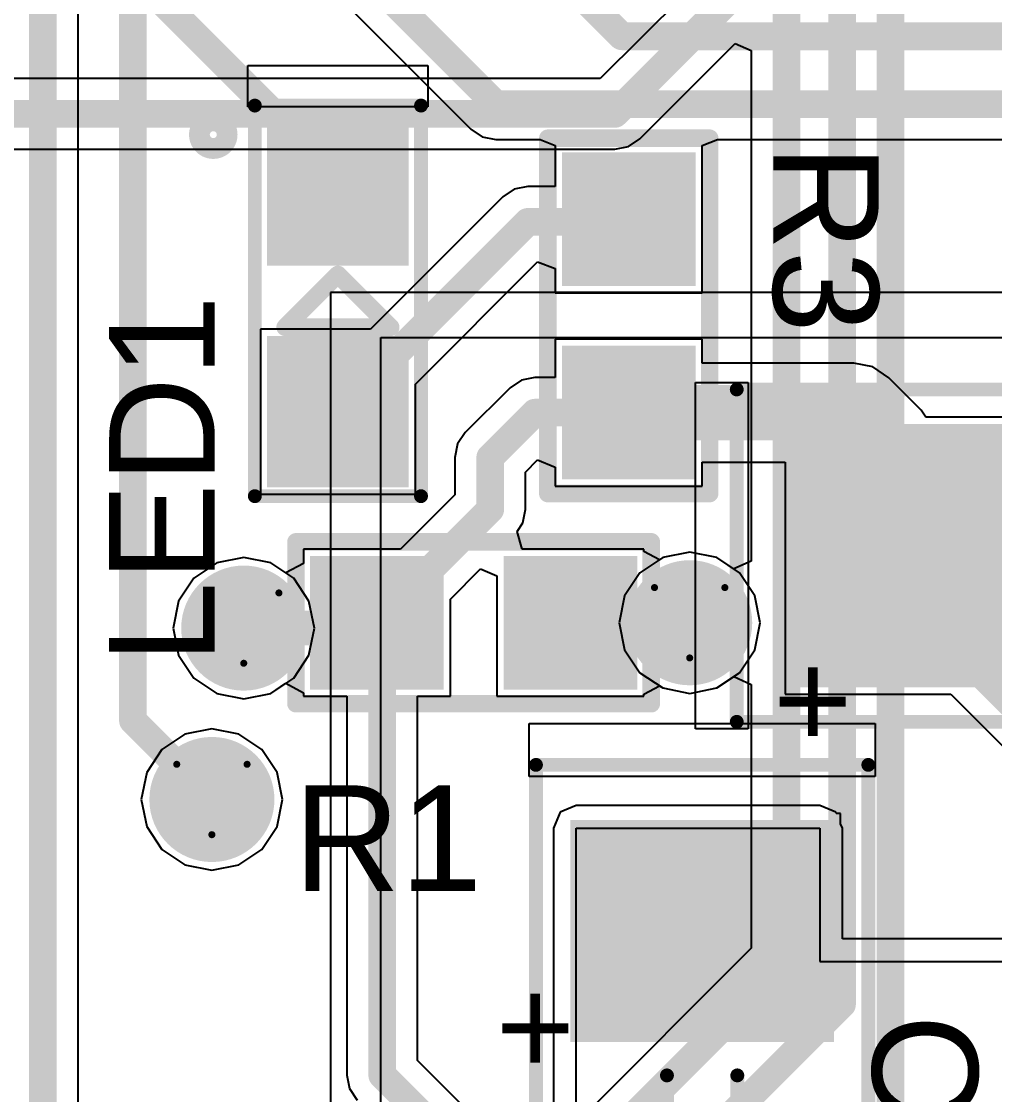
# Model space of a CAD drawing. Header units: inches. Extents: x 0 to 423, y -3 to 110.
# Drawn here: x 39.02 to 46.05, y 32.45 to 40.2 of the extents above; entities that cross this region are included whole.
import ezdxf

# ---------------------------------------------------------------- set-up
doc = ezdxf.new("R2010")
doc.units = ezdxf.units.IN
for name, color, linetype in [('Bottom Layer', 5, 'Continuous'), ('Bottom Solder', 6, 'Continuous'), ('Drill Drawing', 1, 'Continuous'), ('Mechanical 16', 56, 'Continuous'), ('Mid Layer', 16, 'Continuous'), ('Mid Layer 2', 76, 'Continuous'), ('Top Layer', 1, 'Continuous'), ('Top Overlay', 2, 'Continuous'), ('Top Paste', 8, 'Continuous'), ('Top Solder', 216, 'Continuous'), ('Via Holes', 16, 'Continuous')]:
    doc.layers.add(name, color=color, linetype=linetype)
doc.styles.add('Arial', font='', dxfattribs={"height": 0.2})
doc.styles.get('Arial').set_extended_font_data('Arial')

# ---------------------------------------------------------------- blocks, each defined once
blk = doc.blocks.new('LED_1608_52')
at = {"layer": 'Top Layer'}
for points in [[(-1.245108, 0.409956), (-0.355092, 0.409956), (-0.355092, -0.409956), (-1.245108, -0.409956)], [(0.355092, 0.409956), (1.245108, 0.409956), (1.245108, -0.409956), (0.355092, -0.409956)]]:
    blk.add_hatch(color=1, dxfattribs=at).paths.add_polyline_path(points)
at = {"layer": 'Top Paste'}
for points in [[(-1.245108, 0.409956), (-0.355092, 0.409956), (-0.355092, -0.409956), (-1.245108, -0.409956)], [(0.355092, 0.409956), (1.245108, 0.409956), (1.245108, -0.409956), (0.355092, -0.409956)]]:
    blk.add_hatch(color=8, dxfattribs=at).paths.add_polyline_path(points)
at = {"layer": 'Top Solder'}
for points in [[(-1.346708, 0.511556), (-0.253492, 0.511556), (-0.253492, -0.511556), (-1.346708, -0.511556)], [(0.253492, 0.511556), (1.346708, 0.511556), (1.346708, -0.511556), (0.253492, -0.511556)]]:
    blk.add_hatch(color=216, dxfattribs=at).paths.add_polyline_path(points)
at = {"layer": 'Mechanical 16'}
for p, q in [((1.400048, -0.649986), (1.400048, 0.649986)), ((1.400048, 0.649986), (1.700022, 0.649986)), ((1.700022, 0.649986), (1.700022, -0.649986)), ((1.700022, -0.649986), (1.400048, -0.649986))]:
    blk.add_line(p, q, dxfattribs=at)
for points in [[(-1.409954, 0.5999479999999999, 0.100076, 0.100076, 0), (1.409954, 0.5999479999999999, 0.100076, 0.100076, 0)], [(-1.409954, 0.5999479999999999, 0.100076, 0.100076, 0), (-1.409954, -0.5999479999999999, 0.100076, 0.100076, 0)], [(1.409954, 0.5999479999999999, 0.100076, 0.100076, 0), (1.409954, -0.5999479999999999, 0.100076, 0.100076, 0)], [(-0.1905, 0.3809999999999999, 0.127, 0.127, 0), (0.1905, 0, 0.127, 0.127, 0)], [(-0.1905, 0.3809999999999999, 0.127, 0.127, 0), (-0.1905, -0.3809999999999999, 0.127, 0.127, 0)], [(0.1905, 0, 0.127, 0.127, 0), (-0.1905, -0.3809999999999999, 0.127, 0.127, 0)], [(-1.409954, -0.5999479999999999, 0.100076, 0.100076, 0), (1.409954, -0.5999479999999999, 0.100076, 0.100076, 0)]]:
    blk.add_lwpolyline(points, format="xyseb", dxfattribs=at)
for points in [[(-1.434973, 0.5999479999999999, 0.050038, 0.050038, 1), (-1.384935, 0.5999479999999999, 0.050038, 0.050038, 1)], [(-1.434973, 0.5999479999999999, 0.050038, 0.050038, 1), (-1.384935, 0.5999479999999999, 0.050038, 0.050038, 1)], [(1.384935, 0.5999479999999999, 0.050038, 0.050038, 1), (1.434973, 0.5999479999999999, 0.050038, 0.050038, 1)], [(1.384935, 0.5999479999999999, 0.050038, 0.050038, 1), (1.434973, 0.5999479999999999, 0.050038, 0.050038, 1)], [(-0.22225, 0.3809999999999999, 0.0635, 0.0635, 1), (-0.15875, 0.3809999999999999, 0.0635, 0.0635, 1)], [(-0.22225, 0.3809999999999999, 0.0635, 0.0635, 1), (-0.15875, 0.3809999999999999, 0.0635, 0.0635, 1)], [(0.15875, 0, 0.0635, 0.0635, 1), (0.22225, 0, 0.0635, 0.0635, 1)], [(0.15875, 0, 0.0635, 0.0635, 1), (0.22225, 0, 0.0635, 0.0635, 1)], [(-0.22225, -0.3809999999999999, 0.0635, 0.0635, 1), (-0.15875, -0.3809999999999999, 0.0635, 0.0635, 1)], [(-0.22225, -0.3809999999999999, 0.0635, 0.0635, 1), (-0.15875, -0.3809999999999999, 0.0635, 0.0635, 1)], [(-1.434973, -0.5999479999999999, 0.050038, 0.050038, 1), (-1.384935, -0.5999479999999999, 0.050038, 0.050038, 1)], [(-1.434973, -0.5999479999999999, 0.050038, 0.050038, 1), (-1.384935, -0.5999479999999999, 0.050038, 0.050038, 1)], [(1.384935, -0.5999479999999999, 0.050038, 0.050038, 1), (1.434973, -0.5999479999999999, 0.050038, 0.050038, 1)], [(1.384935, -0.5999479999999999, 0.050038, 0.050038, 1), (1.434973, -0.5999479999999999, 0.050038, 0.050038, 1)]]:
    blk.add_lwpolyline(points, format="xyseb", close=True, dxfattribs=at)
at = {"layer": 'Top Overlay'}
for points in [[(1.29999994, 0.90000074, 0.1499997, 0.1499997, 1), (1.10000034, 0.90000074, 0.1499997, 0.1499997, 1)], [(1.06249978, 0.90000074, 0.07499858, 0.07499858, 1), (1.1375009, 0.90000074, 0.07499858, 0.07499858, 1)], [(1.26249938, 0.90000074, 0.07499858, 0.07499858, 1), (1.3375005, 0.90000074, 0.07499858, 0.07499858, 1)]]:
    blk.add_lwpolyline(points, format="xyseb", close=True, dxfattribs=at)
blk = doc.blocks.new('C_3216_TANTAL____INV_71')
at = {"layer": 'Top Layer'}
for points in [[(-2.24990533, 0.850011), (-0.84990559, 0.850011), (-0.84990559, -0.850011), (-2.24990533, -0.850011)], [(0.84991067, 0.850011), (2.24991041, 0.850011), (2.24991041, -0.850011), (0.84991067, -0.850011)]]:
    blk.add_hatch(color=1, dxfattribs=at).paths.add_polyline_path(points)
at = {"layer": 'Top Paste'}
for points in [[(-2.24990533, 0.850011), (-0.84990559, 0.850011), (-0.84990559, -0.850011), (-2.24990533, -0.850011)], [(0.84991067, 0.850011), (2.24991041, 0.850011), (2.24991041, -0.850011), (0.84991067, -0.850011)]]:
    blk.add_hatch(color=8, dxfattribs=at).paths.add_polyline_path(points)
at = {"layer": 'Top Solder'}
for points in [[(-2.35150533, 0.9516109999999999), (-0.74830559, 0.9516109999999999), (-0.74830559, -0.9516109999999999), (-2.35150533, -0.9516109999999999)], [(0.74831067, 0.9516109999999999), (2.35151041, 0.9516109999999999), (2.35151041, -0.9516109999999999), (0.74831067, -0.9516109999999999)]]:
    blk.add_hatch(color=216, dxfattribs=at).paths.add_polyline_path(points)
at = {"layer": 'Mechanical 16'}
for p, q in [((2.66700508, -1.249934), (2.66700508, 1.249934)), ((2.66700508, 1.249934), (3.04800508, 1.249934)), ((3.04800508, 1.249934), (3.04800508, -1.249934)), ((3.04800508, -1.249934), (2.66700508, -1.249934))]:
    blk.add_line(p, q, dxfattribs=at)
for points in [[(-2.75005546, 1.199896, 0.100076, 0.100076, 0), (-2.75005546, -1.199896, 0.100076, 0.100076, 0)], [(-2.75005546, 1.199896, 0.100076, 0.100076, 0), (2.75006054, 1.199896, 0.100076, 0.100076, 0)], [(2.75006054, 1.199896, 0.100076, 0.100076, 0), (2.75006054, -1.199896, 0.100076, 0.100076, 0)], [(0, 1.143, 0.100076, 0.100076, 0), (2.54e-06, 0.254, 0.100076, 0.100076, 0)], [(-0.50799492, 0.254, 0.100076, 0.100076, 0), (2.54e-06, 0.254, 0.100076, 0.100076, 0)], [(2.54e-06, 0.254, 0.100076, 0.100076, 0), (0.50800254, 0.254, 0.100076, 0.100076, 0)], [(-0.50799492, -0.254, 0.100076, 0.100076, 0), (2.54e-06, -0.254, 0.100076, 0.100076, 0)], [(2.54e-06, -0.254, 0.100076, 0.100076, 0), (0, -1.143, 0.100076, 0.100076, 0)], [(2.54e-06, -0.254, 0.100076, 0.100076, 0), (0.50800254, -0.254, 0.100076, 0.100076, 0)], [(-2.75005546, -1.199896, 0.100076, 0.100076, 0), (2.75006054, -1.199896, 0.100076, 0.100076, 0)]]:
    blk.add_lwpolyline(points, format="xyseb", dxfattribs=at)
for points in [[(-2.77507446, 1.199896, 0.050038, 0.050038, 1), (-2.72503646, 1.199896, 0.050038, 0.050038, 1)], [(-2.77507446, 1.199896, 0.050038, 0.050038, 1), (-2.72503646, 1.199896, 0.050038, 0.050038, 1)], [(2.72504154, 1.199896, 0.050038, 0.050038, 1), (2.77507954, 1.199896, 0.050038, 0.050038, 1)], [(2.72504154, 1.199896, 0.050038, 0.050038, 1), (2.77507954, 1.199896, 0.050038, 0.050038, 1)], [(-0.025019, 1.143, 0.050038, 0.050038, 1), (0.025019, 1.143, 0.050038, 0.050038, 1)], [(-0.53301392, 0.254, 0.050038, 0.050038, 1), (-0.4829759199999999, 0.254, 0.050038, 0.050038, 1)], [(-0.02501646, 0.254, 0.050038, 0.050038, 1), (0.02502154, 0.254, 0.050038, 0.050038, 1)], [(-0.02501646, 0.254, 0.050038, 0.050038, 1), (0.02502154, 0.254, 0.050038, 0.050038, 1)], [(-0.02501646, 0.254, 0.050038, 0.050038, 1), (0.02502154, 0.254, 0.050038, 0.050038, 1)], [(0.48298354, 0.254, 0.050038, 0.050038, 1), (0.5330215399999999, 0.254, 0.050038, 0.050038, 1)], [(-0.53301392, -0.254, 0.050038, 0.050038, 1), (-0.4829759199999999, -0.254, 0.050038, 0.050038, 1)], [(-0.02501646, -0.254, 0.050038, 0.050038, 1), (0.02502154, -0.254, 0.050038, 0.050038, 1)], [(-0.02501646, -0.254, 0.050038, 0.050038, 1), (0.02502154, -0.254, 0.050038, 0.050038, 1)], [(-0.02501646, -0.254, 0.050038, 0.050038, 1), (0.02502154, -0.254, 0.050038, 0.050038, 1)], [(0.48298354, -0.254, 0.050038, 0.050038, 1), (0.5330215399999999, -0.254, 0.050038, 0.050038, 1)], [(-2.77507446, -1.199896, 0.050038, 0.050038, 1), (-2.72503646, -1.199896, 0.050038, 0.050038, 1)], [(-2.77507446, -1.199896, 0.050038, 0.050038, 1), (-2.72503646, -1.199896, 0.050038, 0.050038, 1)], [(-0.025019, -1.143, 0.050038, 0.050038, 1), (0.025019, -1.143, 0.050038, 0.050038, 1)], [(2.72504154, -1.199896, 0.050038, 0.050038, 1), (2.77507954, -1.199896, 0.050038, 0.050038, 1)], [(2.72504154, -1.199896, 0.050038, 0.050038, 1), (2.77507954, -1.199896, 0.050038, 0.050038, 1)]]:
    blk.add_lwpolyline(points, format="xyseb", close=True, dxfattribs=at)
blk = doc.blocks.new('C_3216_TANTAL____INV_72')
at = {"layer": 'Top Layer'}
for points in [[(-2.24991041, 0.850011), (-0.84991067, 0.850011), (-0.84991067, -0.850011), (-2.24991041, -0.850011)], [(0.84991067, 0.850011), (2.24991041, 0.850011), (2.24991041, -0.850011), (0.84991067, -0.850011)]]:
    blk.add_hatch(color=1, dxfattribs=at).paths.add_polyline_path(points)
at = {"layer": 'Top Paste'}
for points in [[(-2.24991041, 0.850011), (-0.84991067, 0.850011), (-0.84991067, -0.850011), (-2.24991041, -0.850011)], [(0.84991067, 0.850011), (2.24991041, 0.850011), (2.24991041, -0.850011), (0.84991067, -0.850011)]]:
    blk.add_hatch(color=8, dxfattribs=at).paths.add_polyline_path(points)
at = {"layer": 'Top Solder'}
for points in [[(-2.35151041, 0.9516109999999999), (-0.74831067, 0.9516109999999999), (-0.74831067, -0.9516109999999999), (-2.35151041, -0.9516109999999999)], [(0.74831067, 0.9516109999999999), (2.35151041, 0.9516109999999999), (2.35151041, -0.9516109999999999), (0.74831067, -0.9516109999999999)]]:
    blk.add_hatch(color=216, dxfattribs=at).paths.add_polyline_path(points)
at = {"layer": 'Mechanical 16'}
for p, q in [((2.667, -1.249934), (2.667, 1.249934)), ((2.667, 1.249934), (3.048, 1.249934)), ((3.048, 1.249934), (3.048, -1.249934)), ((3.048, -1.249934), (2.667, -1.249934))]:
    blk.add_line(p, q, dxfattribs=at)
for points in [[(-2.750058, 1.199896, 0.100076, 0.100076, 0), (-2.750058, -1.199896, 0.100076, 0.100076, 0)], [(2.750058, 1.199896, 0.100076, 0.100076, 0), (-2.750058, 1.199896, 0.100076, 0.100076, 0)], [(2.750058, 1.199896, 0.100076, 0.100076, 0), (2.750058, -1.199896, 0.100076, 0.100076, 0)], [(0, 1.143, 0.100076, 0.100076, 0), (0, 0.254, 0.100076, 0.100076, 0)], [(0, 0.254, 0.100076, 0.100076, 0), (-0.508, 0.254, 0.100076, 0.100076, 0)], [(0.508, 0.254, 0.100076, 0.100076, 0), (0, 0.254, 0.100076, 0.100076, 0)], [(0, -0.254, 0.100076, 0.100076, 0), (-0.508, -0.254, 0.100076, 0.100076, 0)], [(0.508, -0.254, 0.100076, 0.100076, 0), (0, -0.254, 0.100076, 0.100076, 0)], [(0, -0.254, 0.100076, 0.100076, 0), (0, -1.143, 0.100076, 0.100076, 0)], [(2.750058, -1.199896, 0.100076, 0.100076, 0), (-2.750058, -1.199896, 0.100076, 0.100076, 0)]]:
    blk.add_lwpolyline(points, format="xyseb", dxfattribs=at)
for points in [[(-2.775077, 1.199896, 0.050038, 0.050038, 1), (-2.725039, 1.199896, 0.050038, 0.050038, 1)], [(-2.775077, 1.199896, 0.050038, 0.050038, 1), (-2.725039, 1.199896, 0.050038, 0.050038, 1)], [(2.725039, 1.199896, 0.050038, 0.050038, 1), (2.775077, 1.199896, 0.050038, 0.050038, 1)], [(2.725039, 1.199896, 0.050038, 0.050038, 1), (2.775077, 1.199896, 0.050038, 0.050038, 1)], [(-0.025019, 1.143, 0.050038, 0.050038, 1), (0.025019, 1.143, 0.050038, 0.050038, 1)], [(-0.533019, 0.254, 0.050038, 0.050038, 1), (-0.482981, 0.254, 0.050038, 0.050038, 1)], [(-0.025019, 0.254, 0.050038, 0.050038, 1), (0.025019, 0.254, 0.050038, 0.050038, 1)], [(-0.025019, 0.254, 0.050038, 0.050038, 1), (0.025019, 0.254, 0.050038, 0.050038, 1)], [(-0.025019, 0.254, 0.050038, 0.050038, 1), (0.025019, 0.254, 0.050038, 0.050038, 1)], [(0.482981, 0.254, 0.050038, 0.050038, 1), (0.533019, 0.254, 0.050038, 0.050038, 1)], [(-0.533019, -0.254, 0.050038, 0.050038, 1), (-0.482981, -0.254, 0.050038, 0.050038, 1)], [(-0.025019, -0.254, 0.050038, 0.050038, 1), (0.025019, -0.254, 0.050038, 0.050038, 1)], [(-0.025019, -0.254, 0.050038, 0.050038, 1), (0.025019, -0.254, 0.050038, 0.050038, 1)], [(-0.025019, -0.254, 0.050038, 0.050038, 1), (0.025019, -0.254, 0.050038, 0.050038, 1)], [(0.482981, -0.254, 0.050038, 0.050038, 1), (0.533019, -0.254, 0.050038, 0.050038, 1)], [(-2.775077, -1.199896, 0.050038, 0.050038, 1), (-2.725039, -1.199896, 0.050038, 0.050038, 1)], [(-2.775077, -1.199896, 0.050038, 0.050038, 1), (-2.725039, -1.199896, 0.050038, 0.050038, 1)], [(-0.025019, -1.143, 0.050038, 0.050038, 1), (0.025019, -1.143, 0.050038, 0.050038, 1)], [(2.725039, -1.199896, 0.050038, 0.050038, 1), (2.775077, -1.199896, 0.050038, 0.050038, 1)], [(2.725039, -1.199896, 0.050038, 0.050038, 1), (2.775077, -1.199896, 0.050038, 0.050038, 1)]]:
    blk.add_lwpolyline(points, format="xyseb", close=True, dxfattribs=at)
blk = doc.blocks.new('R_1608_103')
at = {"layer": 'Top Layer'}
for points in [[(-0.3809999999999999, 0.3809999999999999), (0.3809999999999999, 0.3809999999999999), (0.3809999999999999, -0.3809999999999999), (-0.3809999999999999, -0.3809999999999999)], [(1.016, 0.3809999999999999), (1.778, 0.3809999999999999), (1.778, -0.3809999999999999), (1.016, -0.3809999999999999)]]:
    blk.add_hatch(color=1, dxfattribs=at).paths.add_polyline_path(points)
at = {"layer": 'Top Paste'}
for points in [[(-0.3809999999999999, 0.3809999999999999), (0.3809999999999999, 0.3809999999999999), (0.3809999999999999, -0.3809999999999999), (-0.3809999999999999, -0.3809999999999999)], [(1.016, 0.3809999999999999), (1.778, 0.3809999999999999), (1.778, -0.3809999999999999), (1.016, -0.3809999999999999)]]:
    blk.add_hatch(color=8, dxfattribs=at).paths.add_polyline_path(points)
at = {"layer": 'Top Solder'}
for points in [[(-0.4826, 0.4826), (0.4826, 0.4826), (0.4826, -0.4826), (-0.4826, -0.4826)], [(0.9143999999999999, 0.4826), (1.8796, 0.4826), (1.8796, -0.4826), (0.9143999999999999, -0.4826)]]:
    blk.add_hatch(color=216, dxfattribs=at).paths.add_polyline_path(points)
at = {"layer": 'Top Overlay'}
for points in [[(-0.5841999999999999, 0.5841999999999999, 0.127, 0.127, 0), (-0.5841999999999999, -0.5841999999999999, 0.127, 0.127, 0)], [(1.9812, 0.5841999999999999, 0.127, 0.127, 0), (-0.5841999999999999, 0.5841999999999999, 0.127, 0.127, 0)], [(1.9812, 0.5841999999999999, 0.127, 0.127, 0), (1.9812, -0.5841999999999999, 0.127, 0.127, 0)], [(1.9812, -0.5841999999999999, 0.127, 0.127, 0), (-0.5841999999999999, -0.5841999999999999, 0.127, 0.127, 0)]]:
    blk.add_lwpolyline(points, format="xyseb", dxfattribs=at)
for points in [[(-0.61595, 0.5841999999999999, 0.0635, 0.0635, 1), (-0.5524499999999999, 0.5841999999999999, 0.0635, 0.0635, 1)], [(-0.61595, 0.5841999999999999, 0.0635, 0.0635, 1), (-0.5524499999999999, 0.5841999999999999, 0.0635, 0.0635, 1)], [(1.94945, 0.5841999999999999, 0.0635, 0.0635, 1), (2.01295, 0.5841999999999999, 0.0635, 0.0635, 1)], [(1.94945, 0.5841999999999999, 0.0635, 0.0635, 1), (2.01295, 0.5841999999999999, 0.0635, 0.0635, 1)], [(-0.61595, -0.5841999999999999, 0.0635, 0.0635, 1), (-0.5524499999999999, -0.5841999999999999, 0.0635, 0.0635, 1)], [(-0.61595, -0.5841999999999999, 0.0635, 0.0635, 1), (-0.5524499999999999, -0.5841999999999999, 0.0635, 0.0635, 1)], [(1.94945, -0.5841999999999999, 0.0635, 0.0635, 1), (2.01295, -0.5841999999999999, 0.0635, 0.0635, 1)], [(1.94945, -0.5841999999999999, 0.0635, 0.0635, 1), (2.01295, -0.5841999999999999, 0.0635, 0.0635, 1)]]:
    blk.add_lwpolyline(points, format="xyseb", close=True, dxfattribs=at)
blk = doc.blocks.new('0603C_TBD_104')
at = {"layer": 'Top Layer'}
for points in [[(-0.3809999999999999, 0.3809999999999999), (0.3809999999999999, 0.3809999999999999), (0.3809999999999999, -0.3809999999999999), (-0.3809999999999999, -0.3809999999999999)], [(1.016, 0.3809999999999999), (1.778, 0.3809999999999999), (1.778, -0.3809999999999999), (1.016, -0.3809999999999999)]]:
    blk.add_hatch(color=1, dxfattribs=at).paths.add_polyline_path(points)
at = {"layer": 'Top Paste'}
for points in [[(-0.3809999999999999, 0.3809999999999999), (0.3809999999999999, 0.3809999999999999), (0.3809999999999999, -0.3809999999999999), (-0.3809999999999999, -0.3809999999999999)], [(1.016, 0.3809999999999999), (1.778, 0.3809999999999999), (1.778, -0.3809999999999999), (1.016, -0.3809999999999999)]]:
    blk.add_hatch(color=8, dxfattribs=at).paths.add_polyline_path(points)
at = {"layer": 'Top Solder'}
for points in [[(-0.4826, 0.4826), (0.4826, 0.4826), (0.4826, -0.4826), (-0.4826, -0.4826)], [(0.9143999999999999, 0.4826), (1.8796, 0.4826), (1.8796, -0.4826), (0.9143999999999999, -0.4826)]]:
    blk.add_hatch(color=216, dxfattribs=at).paths.add_polyline_path(points)
at = {"layer": 'Top Overlay'}
for points in [[(-0.5841999999999999, 0.5841999999999999, 0.127, 0.127, 0), (-0.5841999999999999, -0.5841999999999999, 0.127, 0.127, 0)], [(-0.5841999999999999, 0.5841999999999999, 0.127, 0.127, 0), (1.9812, 0.5841999999999999, 0.127, 0.127, 0)], [(1.9812, 0.5841999999999999, 0.127, 0.127, 0), (1.9812, -0.5841999999999999, 0.127, 0.127, 0)], [(-0.5841999999999999, -0.5841999999999999, 0.127, 0.127, 0), (1.9812, -0.5841999999999999, 0.127, 0.127, 0)]]:
    blk.add_lwpolyline(points, format="xyseb", dxfattribs=at)
for points in [[(-0.61595, 0.5841999999999999, 0.0635, 0.0635, 1), (-0.5524499999999999, 0.5841999999999999, 0.0635, 0.0635, 1)], [(-0.61595, 0.5841999999999999, 0.0635, 0.0635, 1), (-0.5524499999999999, 0.5841999999999999, 0.0635, 0.0635, 1)], [(1.94945, 0.5841999999999999, 0.0635, 0.0635, 1), (2.01295, 0.5841999999999999, 0.0635, 0.0635, 1)], [(1.94945, 0.5841999999999999, 0.0635, 0.0635, 1), (2.01295, 0.5841999999999999, 0.0635, 0.0635, 1)], [(-0.61595, -0.5841999999999999, 0.0635, 0.0635, 1), (-0.5524499999999999, -0.5841999999999999, 0.0635, 0.0635, 1)], [(-0.61595, -0.5841999999999999, 0.0635, 0.0635, 1), (-0.5524499999999999, -0.5841999999999999, 0.0635, 0.0635, 1)], [(1.94945, -0.5841999999999999, 0.0635, 0.0635, 1), (2.01295, -0.5841999999999999, 0.0635, 0.0635, 1)], [(1.94945, -0.5841999999999999, 0.0635, 0.0635, 1), (2.01295, -0.5841999999999999, 0.0635, 0.0635, 1)]]:
    blk.add_lwpolyline(points, format="xyseb", close=True, dxfattribs=at)

msp = doc.modelspace()

# ---------------------------------------------------------------- hatches: boundary and pattern name
at = {"layer": 'Bottom Layer'}
h = msp.add_hatch(color=5, dxfattribs=at)
edge = h.paths.add_edge_path()
edge.add_arc((43.84999866, 35.85600144), 0.3499993, 0, 360)
h = msp.add_hatch(color=5, dxfattribs=at)
edge = h.paths.add_edge_path()
edge.add_arc((40.63000002, 35.81746709999999), 0.3499993, 0, 360)
h = msp.add_hatch(color=5, dxfattribs=at)
edge = h.paths.add_edge_path()
edge.add_arc((40.40000048, 34.57999942), 0.3499993, 0, 360)
at = {"layer": 'Bottom Solder'}
h = msp.add_hatch(color=6, dxfattribs=at)
edge = h.paths.add_edge_path()
edge.add_arc((40.63000002, 35.81746709999999), 0.4515993, 0, 360)
h = msp.add_hatch(color=6, dxfattribs=at)
edge = h.paths.add_edge_path()
edge.add_arc((43.84999866, 35.85600144), 0.4515993, 0, 360)
h = msp.add_hatch(color=6, dxfattribs=at)
edge = h.paths.add_edge_path()
edge.add_arc((40.40000048, 34.57999942), 0.4515993, 0, 360)
at = {"layer": 'Mid Layer'}
h = msp.add_hatch(color=16, dxfattribs=at)
edge = h.paths.add_edge_path()
edge.add_arc((43.84999866, 35.85600144), 0.3499993, 0, 360)
h = msp.add_hatch(color=16, dxfattribs=at)
edge = h.paths.add_edge_path()
edge.add_arc((40.63000002, 35.81746709999999), 0.3499993, 0, 360)
h = msp.add_hatch(color=16, dxfattribs=at)
edge = h.paths.add_edge_path()
edge.add_arc((40.40000048, 34.57999942), 0.3499993, 0, 360)
at = {"layer": 'Mid Layer 2'}
h = msp.add_hatch(color=76, dxfattribs=at)
edge = h.paths.add_edge_path()
edge.add_arc((43.84999866, 35.85600144), 0.3499993, 0, 360)
h = msp.add_hatch(color=76, dxfattribs=at)
edge = h.paths.add_edge_path()
edge.add_arc((40.63000002, 35.81746709999999), 0.3499993, 0, 360)
h = msp.add_hatch(color=76, dxfattribs=at)
edge = h.paths.add_edge_path()
edge.add_arc((40.40000048, 34.57999942), 0.3499993, 0, 360)
at = {"layer": 'Top Layer'}
h = msp.add_hatch(color=1, dxfattribs=at)
edge = h.paths.add_edge_path()
edge.add_arc((43.84999866, 35.85600144), 0.3499993, 0, 360)
h = msp.add_hatch(color=1, dxfattribs=at)
edge = h.paths.add_edge_path()
edge.add_arc((40.63000002, 35.81746709999999), 0.3499993, 0, 360)
h = msp.add_hatch(color=1, dxfattribs=at)
edge = h.paths.add_edge_path()
edge.add_arc((40.40000048, 34.57999942), 0.3499993, 0, 360)
at = {"layer": 'Top Solder'}
h = msp.add_hatch(color=216, dxfattribs=at)
edge = h.paths.add_edge_path()
edge.add_arc((40.63000002, 35.81746709999999), 0.4515993, 0, 360)
h = msp.add_hatch(color=216, dxfattribs=at)
edge = h.paths.add_edge_path()
edge.add_arc((43.84999866, 35.85600144), 0.4515993, 0, 360)
h = msp.add_hatch(color=216, dxfattribs=at)
edge = h.paths.add_edge_path()
edge.add_arc((40.40000048, 34.57999942), 0.4515993, 0, 360)
at = {"layer": 'Via Holes'}
h = msp.add_hatch(color=7, dxfattribs=at)
edge = h.paths.add_edge_path()
edge.add_arc((43.84999866, 35.85600144), 0.2499995, 0, 360)
h = msp.add_hatch(color=7, dxfattribs=at)
edge = h.paths.add_edge_path()
edge.add_arc((40.63000002, 35.81746709999999), 0.2499995, 0, 360)
h = msp.add_hatch(color=7, dxfattribs=at)
edge = h.paths.add_edge_path()
edge.add_arc((40.40000048, 34.57999942), 0.2499995, 0, 360)

# ---------------------------------------------------------------- linework, layer by layer
at = {"layer": 'Bottom Layer'}
for p, q in [((43.87510401999999, 40.45558329999999), (43.20441701999999, 39.7848963)), ((43.4902356, 39.34976128), (44.17777041999999, 40.0372961)), ((44.17777041999999, 40.0372961), (44.29510318, 39.98869319999999)), ((44.29510318, 39.98869319999999), (44.29510318, 36.30102468)), ((43.20441701999999, 39.7848963), (34.5750261, 39.7848963)), ((43.3099972, 39.27510306), (43.40754336, 39.29450611999999)), ((43.40754336, 39.29450611999999), (43.4902356, 39.34976128)), ((38.52692828, 39.27510306), (43.3099972, 39.27510306)), ((43.84999866, 36.36579722), (43.65490888, 36.3269911)), ((44.04508844, 36.3269911), (43.84999866, 36.36579722)), ((40.43491023999999, 36.28845676), (40.26952068, 36.17794644)), ((40.63000002, 36.32726287999999), (40.43491023999999, 36.28845676)), ((40.82508979999999, 36.28845676), (40.63000002, 36.32726287999999)), ((40.99047936, 36.17794644), (40.82508979999999, 36.28845676)), ((43.65490888, 36.3269911), (43.48951932, 36.21648078)), ((44.16810318, 36.2447967), (44.04508844, 36.3269911)), ((44.29510318, 36.30102468), (44.16810318, 36.2447967)), ((43.48951932, 36.21648078), (43.379009, 36.05109122)), ((40.26952068, 36.17794644), (40.15901036, 36.01255688)), ((41.10098968, 36.01255688), (40.99047936, 36.17794644)), ((43.379009, 36.05109122), (43.34020287999999, 35.85600144)), ((40.15901036, 36.01255688), (40.12020424, 35.81746709999999)), ((41.1397958, 35.81746709999999), (41.10098968, 36.01255688)), ((40.12020424, 35.81746709999999), (40.15901036, 35.62237732)), ((41.10098968, 35.62237732), (41.1397958, 35.81746709999999)), ((43.34020287999999, 35.85600144), (43.379009, 35.66091166)), ((43.379009, 35.66091166), (43.48951932, 35.4955221)), ((40.15901036, 35.62237732), (40.26952068, 35.45698776)), ((40.99047936, 35.45698776), (41.10098968, 35.62237732)), ((43.48951932, 35.4955221), (43.65490888, 35.38501178)), ((40.26952068, 35.45698776), (40.43491023999999, 35.34647744)), ((40.82508979999999, 35.34647744), (40.99047936, 35.45698776)), ((44.04508844, 35.38501178), (44.16810318, 35.46720618)), ((44.16810318, 35.46720618), (44.29510318, 35.4109782)), ((44.29510318, 35.4109782), (44.29510318, 33.50558196)), ((40.43491023999999, 35.34647744), (40.63000002, 35.30767132)), ((40.63000002, 35.30767132), (40.82508979999999, 35.34647744)), ((43.65490888, 35.38501178), (43.84999866, 35.34620566)), ((43.84999866, 35.34620566), (44.04508844, 35.38501178)), ((44.29510318, 33.50558196), (41.9029134, 31.11338964))]:
    msp.add_line(p, q, dxfattribs=at)
for points in [[(44.5499998, 33.39999924, 0.1999996, 0.1999996, 0), (44.5499998, 51.8700004, 0.1999996, 0.1999996, 0)], [(44.95000408, 33.10100314, 0.1999996, 0.1999996, 0), (44.95000408, 50.92000483999999, 0.1999996, 0.1999996, 0)], [(45.30000337999999, 31.8900048, 0.1999996, 0.1999996, 0), (45.30000337999999, 49.94000425999999, 0.1999996, 0.1999996, 0)], [(43.3099972, 39.52999968, 0.1999996, 0.1999996, 0), (44.13000064, 40.35000312, 0.1999996, 0.1999996, 0)], [(34.5750261, 39.52999968, 0.1999996, 0.1999996, 0), (43.3099972, 39.52999968, 0.1999996, 0.1999996, 0)], [(41.82700042, 30.67699986, 0.1999996, 0.1999996, 0), (44.5499998, 33.39999924, 0.1999996, 0.1999996, 0)], [(41.2560008, 29.40699986, 0.1999996, 0.1999996, 0), (44.95000408, 33.10100314, 0.1999996, 0.1999996, 0)]]:
    msp.add_lwpolyline(points, format="xyseb", dxfattribs=at)
for points in [[(43.2599973, 39.52999968, 0.0999998, 0.0999998, 1), (43.35999709999999, 39.52999968, 0.0999998, 0.0999998, 1)], [(43.2599973, 39.52999968, 0.0999998, 0.0999998, 1), (43.35999709999999, 39.52999968, 0.0999998, 0.0999998, 1)], [(44.4999999, 33.39999924, 0.0999998, 0.0999998, 1), (44.5999997, 33.39999924, 0.0999998, 0.0999998, 1)], [(44.4999999, 33.39999924, 0.0999998, 0.0999998, 1), (44.5999997, 33.39999924, 0.0999998, 0.0999998, 1)], [(44.90000418, 33.10100314, 0.0999998, 0.0999998, 1), (45.00000398, 33.10100314, 0.0999998, 0.0999998, 1)], [(44.90000418, 33.10100314, 0.0999998, 0.0999998, 1), (45.00000398, 33.10100314, 0.0999998, 0.0999998, 1)]]:
    msp.add_lwpolyline(points, format="xyseb", close=True, dxfattribs=at)
at = {"layer": 'Drill Drawing'}
for points in [[(43.59599865999999, 36.11000144, 0.0508, 0.0508, 0), (44.10399865999999, 36.11000144, 0.0508, 0.0508, 0)], [(43.59599865999999, 36.11000144, 0.0508, 0.0508, 0), (43.84999866, 35.60200144, 0.0508, 0.0508, 0)], [(43.84999866, 35.60200144, 0.0508, 0.0508, 0), (44.10399865999999, 36.11000144, 0.0508, 0.0508, 0)], [(40.37600002, 36.07146709999999, 0.0508, 0.0508, 0), (40.88400002, 36.07146709999999, 0.0508, 0.0508, 0)], [(40.37600002, 36.07146709999999, 0.0508, 0.0508, 0), (40.63000002, 35.5634671, 0.0508, 0.0508, 0)], [(40.63000002, 35.5634671, 0.0508, 0.0508, 0), (40.88400002, 36.07146709999999, 0.0508, 0.0508, 0)], [(40.14600048, 34.83399942, 0.0508, 0.0508, 0), (40.65400047999999, 34.83399942, 0.0508, 0.0508, 0)], [(40.14600048, 34.83399942, 0.0508, 0.0508, 0), (40.40000048, 34.32599942, 0.0508, 0.0508, 0)], [(40.40000048, 34.32599942, 0.0508, 0.0508, 0), (40.65400047999999, 34.83399942, 0.0508, 0.0508, 0)]]:
    msp.add_lwpolyline(points, format="xyseb", dxfattribs=at)
for points in [[(43.58329866, 36.11000144, 0.0254, 0.0254, 1), (43.60869866, 36.11000144, 0.0254, 0.0254, 1)], [(43.58329866, 36.11000144, 0.0254, 0.0254, 1), (43.60869866, 36.11000144, 0.0254, 0.0254, 1)], [(44.09129866, 36.11000144, 0.0254, 0.0254, 1), (44.11669866, 36.11000144, 0.0254, 0.0254, 1)], [(44.09129866, 36.11000144, 0.0254, 0.0254, 1), (44.11669866, 36.11000144, 0.0254, 0.0254, 1)], [(40.36330002, 36.07146709999999, 0.0254, 0.0254, 1), (40.38870001999999, 36.07146709999999, 0.0254, 0.0254, 1)], [(40.36330002, 36.07146709999999, 0.0254, 0.0254, 1), (40.38870001999999, 36.07146709999999, 0.0254, 0.0254, 1)], [(40.87130002, 36.07146709999999, 0.0254, 0.0254, 1), (40.89670002, 36.07146709999999, 0.0254, 0.0254, 1)], [(40.87130002, 36.07146709999999, 0.0254, 0.0254, 1), (40.89670002, 36.07146709999999, 0.0254, 0.0254, 1)], [(40.61730002, 35.5634671, 0.0254, 0.0254, 1), (40.64270002, 35.5634671, 0.0254, 0.0254, 1)], [(40.61730002, 35.5634671, 0.0254, 0.0254, 1), (40.64270002, 35.5634671, 0.0254, 0.0254, 1)], [(43.83729865999999, 35.60200144, 0.0254, 0.0254, 1), (43.86269866, 35.60200144, 0.0254, 0.0254, 1)], [(43.83729865999999, 35.60200144, 0.0254, 0.0254, 1), (43.86269866, 35.60200144, 0.0254, 0.0254, 1)], [(40.13330048, 34.83399942, 0.0254, 0.0254, 1), (40.15870048, 34.83399942, 0.0254, 0.0254, 1)], [(40.13330048, 34.83399942, 0.0254, 0.0254, 1), (40.15870048, 34.83399942, 0.0254, 0.0254, 1)], [(40.64130048, 34.83399942, 0.0254, 0.0254, 1), (40.66670048, 34.83399942, 0.0254, 0.0254, 1)], [(40.64130048, 34.83399942, 0.0254, 0.0254, 1), (40.66670048, 34.83399942, 0.0254, 0.0254, 1)], [(40.38730048, 34.32599942, 0.0254, 0.0254, 1), (40.41270048, 34.32599942, 0.0254, 0.0254, 1)], [(40.38730048, 34.32599942, 0.0254, 0.0254, 1), (40.41270048, 34.32599942, 0.0254, 0.0254, 1)]]:
    msp.add_lwpolyline(points, format="xyseb", close=True, dxfattribs=at)
at = {"layer": 'Mid Layer'}
for p, q in [((43.84999866, 36.36579722), (43.65490888, 36.3269911)), ((44.04508844, 36.3269911), (43.84999866, 36.36579722)), ((40.43491023999999, 36.28845676), (40.26952068, 36.17794644)), ((40.63000002, 36.32726287999999), (40.43491023999999, 36.28845676)), ((40.82508979999999, 36.28845676), (40.63000002, 36.32726287999999)), ((40.99047936, 36.17794644), (40.82508979999999, 36.28845676)), ((43.65490888, 36.3269911), (43.48951932, 36.21648078)), ((44.21047799999999, 36.21648078), (44.04508844, 36.3269911)), ((43.48951932, 36.21648078), (43.379009, 36.05109122)), ((44.32098832, 36.05109122), (44.21047799999999, 36.21648078)), ((40.26952068, 36.17794644), (40.15901036, 36.01255688)), ((41.10098968, 36.01255688), (40.99047936, 36.17794644)), ((43.379009, 36.05109122), (43.34020287999999, 35.85600144)), ((44.35979443999999, 35.85600144), (44.32098832, 36.05109122)), ((40.15901036, 36.01255688), (40.12020424, 35.81746709999999)), ((41.1397958, 35.81746709999999), (41.10098968, 36.01255688)), ((40.12020424, 35.81746709999999), (40.15901036, 35.62237732)), ((41.10098968, 35.62237732), (41.1397958, 35.81746709999999)), ((43.34020287999999, 35.85600144), (43.379009, 35.66091166)), ((44.32098832, 35.66091166), (44.35979443999999, 35.85600144)), ((43.379009, 35.66091166), (43.48951932, 35.4955221)), ((44.21047799999999, 35.4955221), (44.32098832, 35.66091166)), ((40.15901036, 35.62237732), (40.26952068, 35.45698776)), ((40.99047936, 35.45698776), (41.10098968, 35.62237732)), ((43.48951932, 35.4955221), (43.65490888, 35.38501178)), ((44.04508844, 35.38501178), (44.21047799999999, 35.4955221)), ((40.26952068, 35.45698776), (40.43491023999999, 35.34647744)), ((40.82508979999999, 35.34647744), (40.99047936, 35.45698776)), ((40.43491023999999, 35.34647744), (40.63000002, 35.30767132)), ((40.63000002, 35.30767132), (40.82508979999999, 35.34647744)), ((43.65490888, 35.38501178), (43.84999866, 35.34620566)), ((43.84999866, 35.34620566), (44.04508844, 35.38501178))]:
    msp.add_line(p, q, dxfattribs=at)
at = {"layer": 'Mid Layer 2'}
for p, q in [((50.34085435999999, 38.24054328), (41.2560008, 38.24054328)), ((41.2560008, 38.24054328), (41.2560008, 31.36629744)), ((41.62098864, 31.2553985), (41.62098864, 37.91611924)), ((41.62098864, 37.91611924), (50.68647723999999, 37.91611924)), ((40.2049107, 35.05098908), (40.03952114, 34.94047876)), ((40.40000048, 35.0897952), (40.2049107, 35.05098908)), ((40.59509026, 35.05098908), (40.40000048, 35.0897952)), ((40.76047982, 34.94047876), (40.59509026, 35.05098908)), ((40.03952114, 34.94047876), (39.92901081999999, 34.7750892)), ((40.87099014, 34.7750892), (40.76047982, 34.94047876)), ((39.92901081999999, 34.7750892), (39.8902047, 34.57999942)), ((40.90979625999999, 34.57999942), (40.87099014, 34.7750892)), ((39.8902047, 34.57999942), (39.92901081999999, 34.38490964)), ((40.87099014, 34.38490964), (40.90979625999999, 34.57999942)), ((39.92901081999999, 34.38490964), (40.03952114, 34.21952008)), ((40.76047982, 34.21952008), (40.87099014, 34.38490964)), ((40.03952114, 34.21952008), (40.2049107, 34.10900976)), ((40.59509026, 34.10900976), (40.76047982, 34.21952008)), ((40.2049107, 34.10900976), (40.40000048, 34.07020364)), ((40.40000048, 34.07020364), (40.59509026, 34.10900976))]:
    msp.add_line(p, q, dxfattribs=at)
at = {"layer": 'Top Layer'}
for p, q in [((39.43489699999999, 31.58858046), (39.43489699999999, 42.26897312)), ((40.06976238, 41.61976182), (42.26976306, 39.41976114)), ((42.26976306, 39.41976114), (42.3524553, 39.36450598)), ((42.3524553, 39.36450598), (42.45000146, 39.34510292)), ((42.45000146, 39.34510292), (42.77026498, 39.34510292)), ((42.77026498, 39.34510292), (42.87899729999999, 39.30099835999999)), ((42.87899729999999, 39.30099835999999), (42.87899984, 39.21810038)), ((43.94099924, 38.2390015), (43.94100177999999, 39.30099835999999)), ((43.94100177999999, 39.30099835999999), (44.04973156, 39.34510292)), ((44.04973156, 39.34510292), (47.294419, 39.34510292)), ((42.87899984, 39.21810038), (42.87899984, 39.00489786)), ((42.58255644, 38.9854948), (42.4998642, 38.93023964)), ((42.6801026, 39.00489786), (42.58255644, 38.9854948)), ((42.87899984, 39.00489786), (42.6801026, 39.00489786)), ((42.4998642, 38.93023964), (41.5445321, 37.97490754)), ((41.8699569, 37.57937874), (42.75199984, 38.46142167999999)), ((42.75199984, 38.46142167999999), (42.87899984, 38.41378652)), ((42.87899984, 38.41378652), (42.87899984, 38.2390015)), ((42.87899984, 38.2390015), (43.94099924, 38.2390015)), ((41.5445321, 37.97490754), (40.7500455, 37.97490754)), ((40.7500455, 37.97490754), (40.7500455, 36.78489214)), ((43.94099924, 37.9040009), (42.87899984, 37.9040009)), ((42.87899984, 37.9040009), (42.87899984, 37.62789782)), ((43.94099924, 37.7298585), (43.94099924, 37.9040009)), ((45.03568843999999, 37.7298585), (43.94099924, 37.7298585)), ((45.17225154, 37.7026932), (45.03568843999999, 37.7298585)), ((45.28802474, 37.6253375), (45.17225154, 37.7026932)), ((41.8699569, 36.78489214), (41.8699569, 37.57937874)), ((42.63545448, 37.60849475999999), (42.55276224, 37.5532396)), ((42.73300063999999, 37.62789782), (42.63545448, 37.60849475999999)), ((42.87899984, 37.62789782), (42.73300063999999, 37.62789782)), ((45.52233973999999, 37.3910225), (45.28802474, 37.6253375)), ((42.55276224, 37.5532396), (42.2297606, 37.23023796)), ((45.55605569999999, 37.34056286), (45.52233973999999, 37.3910225)), ((46.23996594, 37.34056286), (45.55605569999999, 37.34056286)), ((42.2297606, 37.23023796), (42.17450544, 37.14754572)), ((42.17450544, 37.14754572), (42.15510238, 37.04999956)), ((42.15510238, 37.04999956), (42.15510238, 36.7801144)), ((42.66489562, 36.94441938), (42.75199984, 37.0315236)), ((42.75199984, 37.0315236), (42.87899984, 36.97891766)), ((42.87899984, 36.97891766), (42.87899984, 36.8420015)), ((43.94099924, 36.8420015), (43.94099924, 37.0161439)), ((43.94099924, 37.0161439), (44.53996934, 37.0161439)), ((44.53996934, 37.0161439), (44.53996934, 35.34054146)), ((42.66489562, 36.67453422), (42.66489562, 36.94441938)), ((42.87899984, 36.8420015), (43.94099924, 36.8420015)), ((40.7500455, 36.78489214), (41.8699569, 36.78489214)), ((42.15510238, 36.7801144), (41.76198912, 36.38700114)), ((42.64549255999999, 36.57698806), (42.66489562, 36.67453422)), ((42.60340476, 36.51400114), (42.64549255999999, 36.57698806)), ((42.64085452, 36.38700114), (42.60340476, 36.51400114)), ((41.76198912, 36.38700114), (41.06046652, 36.38700114)), ((41.06046652, 36.38700114), (41.06046652, 36.2839254)), ((43.51946591999999, 36.38700114), (42.64085452, 36.38700114)), ((43.51946591999999, 36.37119726), (43.51946591999999, 36.38700114)), ((43.6314723, 36.31132946), (43.51946591999999, 36.37119726)), ((43.84999866, 36.36579722), (43.65490888, 36.3269911)), ((44.04508844, 36.3269911), (43.84999866, 36.36579722)), ((40.43491023999999, 36.28845676), (40.26952068, 36.17794644)), ((40.63000002, 36.32726287999999), (40.43491023999999, 36.28845676)), ((40.82508979999999, 36.28845676), (40.63000002, 36.32726287999999)), ((40.93346652, 36.21604136), (40.82508979999999, 36.28845676)), ((41.06046652, 36.2839254), (40.93346652, 36.21604136)), ((43.65490888, 36.3269911), (43.6314723, 36.31132946)), ((44.21047799999999, 36.21648078), (44.04508844, 36.3269911)), ((42.12246592, 36.02652433999999), (42.34013375999999, 36.24419218)), ((42.34013375999999, 36.24419218), (42.45746652, 36.19558928)), ((42.45746652, 36.19558928), (42.45746652, 35.32500174)), ((44.32098832, 36.05109122), (44.21047799999999, 36.21648078)), ((40.26952068, 36.17794644), (40.15901036, 36.01255688)), ((42.12246592, 35.32500174), (42.12246592, 36.02652433999999)), ((44.35979443999999, 35.85600144), (44.32098832, 36.05109122)), ((40.15901036, 36.01255688), (40.12020424, 35.81746709999999)), ((40.12020424, 35.81746709999999), (40.15901036, 35.62237732)), ((44.32098832, 35.66091166), (44.35979443999999, 35.85600144)), ((44.21047799999999, 35.4955221), (44.32098832, 35.66091166)), ((40.15901036, 35.62237732), (40.26952068, 35.45698776)), ((44.04508844, 35.38501178), (44.21047799999999, 35.4955221)), ((40.26952068, 35.45698776), (40.43491023999999, 35.34647744)), ((40.82508979999999, 35.34647744), (40.93346652, 35.41889284)), ((40.93346652, 35.41889284), (41.06046652, 35.3510088)), ((40.43491023999999, 35.34647744), (40.63000002, 35.30767132)), ((40.63000002, 35.30767132), (40.82508979999999, 35.34647744)), ((41.06046652, 35.3510088), (41.06046652, 35.32500174)), ((43.51946591999999, 35.34080562), (43.6314723, 35.40067342)), ((43.51946591999999, 35.32500174), (43.51946591999999, 35.34080562)), ((43.6314723, 35.40067342), (43.65490888, 35.38501178)), ((43.65490888, 35.38501178), (43.84999866, 35.34620566)), ((43.84999866, 35.34620566), (44.04508844, 35.38501178)), ((44.53996934, 35.34054146), (45.73529588, 35.34054146)), ((45.73529588, 35.34054146), (47.34816286, 33.72767448)), ((41.06046652, 35.32500174), (41.37510394, 35.32500174)), ((41.37510394, 35.32500174), (41.37510394, 32.58993482)), ((41.88489718, 32.695515), (41.88489718, 35.32500174)), ((41.88489718, 35.32500174), (42.12246592, 35.32500174)), ((42.45746652, 35.32500174), (43.51946591999999, 35.32500174)), ((42.91519229999999, 34.4883994), (42.86763842, 34.37359394)), ((43.02999776, 34.53595328), (42.91519229999999, 34.4883994)), ((44.78989518, 34.53595328), (43.02999776, 34.53595328)), ((44.90470064, 34.4883994), (44.78989518, 34.53595328)), ((44.90822108, 34.47989802), (44.90470064, 34.4883994)), ((44.93989488, 34.47989802), (44.90822108, 34.47989802)), ((44.93989488, 34.40343385999999), (44.93989488, 34.47989802)), ((44.95225452, 34.37359394), (44.93989488, 34.40343385999999)), ((42.86763842, 34.37359394), (42.86763842, 32.07998918)), ((43.02999776, 32.07998918), (43.02999776, 34.37359394)), ((43.02999776, 34.37359394), (44.78989518, 34.37359394)), ((44.78989518, 34.37359394), (44.78989518, 33.41099998)), ((44.95225452, 33.57335932), (44.95225452, 34.37359394)), ((47.35051744, 33.57335932), (44.95225452, 33.57335932)), ((44.78989518, 33.41099998), (48.43990057999999, 33.41099998)), ((42.74023964, 31.84017254), (41.88489718, 32.695515)), ((41.37510394, 32.58993482), (41.394507, 32.49238866)), ((41.394507, 32.49238866), (41.44976216, 32.40969642))]:
    msp.add_line(p, q, dxfattribs=at)
for points in [[(39.18000038, 31.48300028, 0.1999996, 0.1999996, 0), (39.18000038, 42.70000096, 0.1999996, 0.1999996, 0)], [(40.25000078, 41.80000022, 0.1999996, 0.1999996, 0), (42.45000146, 39.59999954, 0.1999996, 0.1999996, 0)], [(42.43991258, 41.01008816, 0.1999996, 0.1999996, 0), (43.35999964, 40.0900011, 0.1999996, 0.1999996, 0)], [(39.8299813, 35.15001606, 0.1999996, 0.1999996, 0), (39.8299813, 40.5500205, 0.1999996, 0.1999996, 0)], [(39.8299813, 40.5500205, 0.1999996, 0.1999996, 0), (41.3100012, 39.0700006, 0.1999996, 0.1999996, 0)], [(43.35999964, 40.0900011, 0.1999996, 0.1999996, 0), (47.60999876, 40.0900011, 0.1999996, 0.1999996, 0)], [(42.45000146, 39.59999954, 0.1999996, 0.1999996, 0), (47.39999917999999, 39.59999954, 0.1999996, 0.1999996, 0)], [(41.3100012, 38.98009984, 0.1999996, 0.1999996, 0), (41.3100012, 39.0700006, 0.1999996, 0.1999996, 0)], [(41.3100012, 37.37989983999999, 0.1999996, 0.1999996, 0), (42.6801026, 38.75000124, 0.1999996, 0.1999996, 0)], [(42.6801026, 38.75000124, 0.1999996, 0.1999996, 0), (43.38999957999999, 38.75000124, 0.1999996, 0.1999996, 0)], [(43.38999957999999, 38.75000124, 0.1999996, 0.1999996, 0), (43.40999954, 38.7700012, 0.1999996, 0.1999996, 0)], [(43.40999954, 37.3730012, 0.3999992, 0.3999992, 0), (45.03568843999999, 37.3730012, 0.3999992, 0.3999992, 0)], [(45.03568843999999, 37.3730012, 0.3999992, 0.3999992, 0), (45.27000344, 37.1386862, 0.3999992, 0.3999992, 0)], [(42.409999, 37.04999956, 0.1999996, 0.1999996, 0), (42.73300063999999, 37.3730012, 0.1999996, 0.1999996, 0)], [(42.73300063999999, 37.3730012, 0.1999996, 0.1999996, 0), (43.40999954, 37.3730012, 0.1999996, 0.1999996, 0)], [(45.27000344, 36.46051636, 0.3999992, 0.3999992, 0), (45.27000344, 37.1386862, 0.3999992, 0.3999992, 0)], [(42.409999, 36.67453422, 0.1999996, 0.1999996, 0), (42.409999, 37.04999956, 0.1999996, 0.1999996, 0)], [(41.59146621999999, 35.85600144, 0.1999996, 0.1999996, 0), (42.409999, 36.67453422, 0.1999996, 0.1999996, 0)], [(45.27000344, 36.46051636, 0.3999992, 0.3999992, 0), (45.38996763999999, 36.34055216, 0.3999992, 0.3999992, 0)], [(45.38996763999999, 36.1905423, 0.3999992, 0.3999992, 0), (45.38996763999999, 36.34055216, 0.3999992, 0.3999992, 0)], [(45.38996763999999, 36.1905423, 0.3999992, 0.3999992, 0), (47.60049916, 33.98001078, 0.3999992, 0.3999992, 0)], [(41.55293188, 35.81746709999999, 0.1999996, 0.1999996, 0), (41.59146621999999, 35.85600144, 0.1999996, 0.1999996, 0)], [(41.59146621999999, 35.85600144, 0.1999996, 0.1999996, 0), (41.63000056, 35.81746709999999, 0.1999996, 0.1999996, 0)], [(42.98846622, 35.85600144, 0.1999996, 0.1999996, 0), (43.84999866, 35.85600144, 0.1999996, 0.1999996, 0)], [(40.63000002, 35.81746709999999, 0.2499995, 0.2499995, 0), (41.55293188, 35.81746709999999, 0.2499995, 0.2499995, 0)], [(41.63000056, 32.58993482, 0.1999996, 0.1999996, 0), (41.63000056, 35.81746709999999, 0.1999996, 0.1999996, 0)], [(39.8299813, 35.15001606, 0.1999996, 0.1999996, 0), (40.39999794, 34.57999942, 0.1999996, 0.1999996, 0)], [(40.39999794, 34.57999942, 0.1999996, 0.1999996, 0), (40.40000048, 34.57999942, 0.1999996, 0.1999996, 0)], [(41.63000056, 32.58993482, 0.1999996, 0.1999996, 0), (42.56000124, 31.65993414, 0.1999996, 0.1999996, 0)]]:
    msp.add_lwpolyline(points, format="xyseb", dxfattribs=at)
for points in [[(43.30999973999999, 40.0900011, 0.0999998, 0.0999998, 1), (43.40999954, 40.0900011, 0.0999998, 0.0999998, 1)], [(43.30999973999999, 40.0900011, 0.0999998, 0.0999998, 1), (43.40999954, 40.0900011, 0.0999998, 0.0999998, 1)], [(42.40000156, 39.59999954, 0.0999998, 0.0999998, 1), (42.50000136, 39.59999954, 0.0999998, 0.0999998, 1)], [(42.40000156, 39.59999954, 0.0999998, 0.0999998, 1), (42.50000136, 39.59999954, 0.0999998, 0.0999998, 1)], [(41.2600013, 39.0700006, 0.0999998, 0.0999998, 1), (41.3600011, 39.0700006, 0.0999998, 0.0999998, 1)], [(41.2600013, 39.0700006, 0.0999998, 0.0999998, 1), (41.3600011, 39.0700006, 0.0999998, 0.0999998, 1)], [(41.2600013, 38.98009984, 0.0999998, 0.0999998, 1), (41.3600011, 38.98009984, 0.0999998, 0.0999998, 1)], [(42.6301027, 38.75000124, 0.0999998, 0.0999998, 1), (42.73010249999999, 38.75000124, 0.0999998, 0.0999998, 1)], [(42.6301027, 38.75000124, 0.0999998, 0.0999998, 1), (42.73010249999999, 38.75000124, 0.0999998, 0.0999998, 1)], [(43.33999968, 38.75000124, 0.0999998, 0.0999998, 1), (43.43999948, 38.75000124, 0.0999998, 0.0999998, 1)], [(43.33999968, 38.75000124, 0.0999998, 0.0999998, 1), (43.43999948, 38.75000124, 0.0999998, 0.0999998, 1)], [(43.35999964, 38.7700012, 0.0999998, 0.0999998, 1), (43.45999944, 38.7700012, 0.0999998, 0.0999998, 1)], [(43.30999973999999, 37.3730012, 0.1999996, 0.1999996, 1), (43.50999933999999, 37.3730012, 0.1999996, 0.1999996, 1)], [(44.93568864, 37.3730012, 0.1999996, 0.1999996, 1), (45.13568824, 37.3730012, 0.1999996, 0.1999996, 1)], [(44.93568864, 37.3730012, 0.1999996, 0.1999996, 1), (45.13568824, 37.3730012, 0.1999996, 0.1999996, 1)], [(41.2600013, 37.37989983999999, 0.0999998, 0.0999998, 1), (41.3600011, 37.37989983999999, 0.0999998, 0.0999998, 1)], [(42.68300074, 37.3730012, 0.0999998, 0.0999998, 1), (42.78300054, 37.3730012, 0.0999998, 0.0999998, 1)], [(42.68300074, 37.3730012, 0.0999998, 0.0999998, 1), (42.78300054, 37.3730012, 0.0999998, 0.0999998, 1)], [(43.35999964, 37.3730012, 0.0999998, 0.0999998, 1), (43.45999944, 37.3730012, 0.0999998, 0.0999998, 1)], [(45.17000364, 37.1386862, 0.1999996, 0.1999996, 1), (45.37000324, 37.1386862, 0.1999996, 0.1999996, 1)], [(45.17000364, 37.1386862, 0.1999996, 0.1999996, 1), (45.37000324, 37.1386862, 0.1999996, 0.1999996, 1)], [(42.3599991, 37.04999956, 0.0999998, 0.0999998, 1), (42.4599989, 37.04999956, 0.0999998, 0.0999998, 1)], [(42.3599991, 37.04999956, 0.0999998, 0.0999998, 1), (42.4599989, 37.04999956, 0.0999998, 0.0999998, 1)], [(42.3599991, 36.67453422, 0.0999998, 0.0999998, 1), (42.4599989, 36.67453422, 0.0999998, 0.0999998, 1)], [(42.3599991, 36.67453422, 0.0999998, 0.0999998, 1), (42.4599989, 36.67453422, 0.0999998, 0.0999998, 1)], [(45.17000364, 36.46051636, 0.1999996, 0.1999996, 1), (45.37000324, 36.46051636, 0.1999996, 0.1999996, 1)], [(45.17000364, 36.46051636, 0.1999996, 0.1999996, 1), (45.37000324, 36.46051636, 0.1999996, 0.1999996, 1)], [(45.28996784, 36.34055216, 0.1999996, 0.1999996, 1), (45.48996744, 36.34055216, 0.1999996, 0.1999996, 1)], [(45.28996784, 36.34055216, 0.1999996, 0.1999996, 1), (45.48996744, 36.34055216, 0.1999996, 0.1999996, 1)], [(45.28996784, 36.1905423, 0.1999996, 0.1999996, 1), (45.48996744, 36.1905423, 0.1999996, 0.1999996, 1)], [(45.28996784, 36.1905423, 0.1999996, 0.1999996, 1), (45.48996744, 36.1905423, 0.1999996, 0.1999996, 1)], [(41.54146632, 35.85600144, 0.0999998, 0.0999998, 1), (41.64146612, 35.85600144, 0.0999998, 0.0999998, 1)], [(41.54146632, 35.85600144, 0.0999998, 0.0999998, 1), (41.64146612, 35.85600144, 0.0999998, 0.0999998, 1)], [(41.54146632, 35.85600144, 0.0999998, 0.0999998, 1), (41.64146612, 35.85600144, 0.0999998, 0.0999998, 1)], [(42.93846632, 35.85600144, 0.0999998, 0.0999998, 1), (43.03846612, 35.85600144, 0.0999998, 0.0999998, 1)], [(43.79999876, 35.85600144, 0.0999998, 0.0999998, 1), (43.89999855999999, 35.85600144, 0.0999998, 0.0999998, 1)], [(40.56750078, 35.81746709999999, 0.12499848, 0.12499848, 1), (40.69249926, 35.81746709999999, 0.12499848, 0.12499848, 1)], [(41.49043264, 35.81746709999999, 0.12499848, 0.12499848, 1), (41.61543112, 35.81746709999999, 0.12499848, 0.12499848, 1)], [(41.50293198, 35.81746709999999, 0.0999998, 0.0999998, 1), (41.60293178, 35.81746709999999, 0.0999998, 0.0999998, 1)], [(41.58000066, 35.81746709999999, 0.0999998, 0.0999998, 1), (41.68000046, 35.81746709999999, 0.0999998, 0.0999998, 1)], [(41.58000066, 35.81746709999999, 0.0999998, 0.0999998, 1), (41.68000046, 35.81746709999999, 0.0999998, 0.0999998, 1)], [(39.7799814, 35.15001606, 0.0999998, 0.0999998, 1), (39.8799812, 35.15001606, 0.0999998, 0.0999998, 1)], [(39.7799814, 35.15001606, 0.0999998, 0.0999998, 1), (39.8799812, 35.15001606, 0.0999998, 0.0999998, 1)], [(40.34999804, 34.57999942, 0.0999998, 0.0999998, 1), (40.44999783999999, 34.57999942, 0.0999998, 0.0999998, 1)], [(40.34999804, 34.57999942, 0.0999998, 0.0999998, 1), (40.44999783999999, 34.57999942, 0.0999998, 0.0999998, 1)], [(40.35000057999999, 34.57999942, 0.0999998, 0.0999998, 1), (40.45000038, 34.57999942, 0.0999998, 0.0999998, 1)], [(41.58000066, 32.58993482, 0.0999998, 0.0999998, 1), (41.68000046, 32.58993482, 0.0999998, 0.0999998, 1)], [(41.58000066, 32.58993482, 0.0999998, 0.0999998, 1), (41.68000046, 32.58993482, 0.0999998, 0.0999998, 1)]]:
    msp.add_lwpolyline(points, format="xyseb", close=True, dxfattribs=at)

# ---------------------------------------------------------------- block references
for name, p, rotation in [('LED_1608_52', (41.3100012, 38.17999984), 90), ('0603C_TBD_104', (43.40999954, 37.3730012), 90), ('C_3216_TANTAL____INV_72', (46.93987817999999, 36.34055216), 180), ('R_1608_103', (42.98846622, 35.85600144), 180), ('C_3216_TANTAL____INV_71', (43.93988418, 32.07998918), 90)]:
    msp.add_blockref(name, p, dxfattribs=dict(rotation=rotation))

# ---------------------------------------------------------------- texts
at = {"layer": 'Top Overlay', "style": 'Arial'}
for s, rotation, p in [('R3', 270, (44.4530099, 39.31000012)), ('LED1', 90, (40.42000044, 35.56)), ('C3', 270, (45.16924164, 33.02999998))]:
    msp.add_text(s, height=0.7619999999999999, rotation=rotation, dxfattribs=at).set_placement(p)
for s, height, p in [('+', 0.7000011399999999, (44.4530099, 34.9479997)), ('R1', 0.7619999999999999, (40.98999929999999, 33.92000074)), ('+', 0.7000011399999999, (42.44999892, 32.58993482))]:
    msp.add_text(s, height=height, dxfattribs=at).set_placement(p)

doc.saveas('drawing.dxf')
